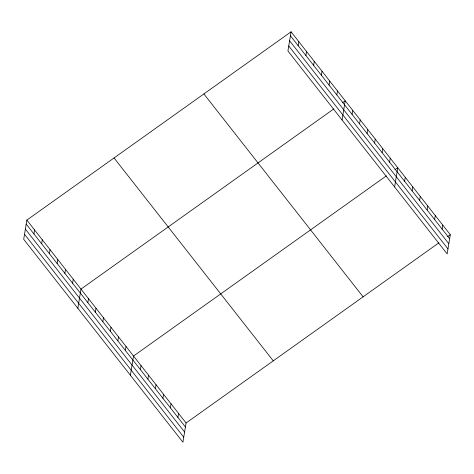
<?xml version="1.0" encoding="UTF-8"?>
<svg xmlns="http://www.w3.org/2000/svg" width="474" height="474" viewBox="0 0 474 474"><rect width="100%" height="100%" fill="white"/><g stroke="black" fill="none" stroke-linecap="round" stroke-linejoin="round"><path stroke-width="0.71" d="M291.072 31.799L287.931 51.008L447.154 253.904L450.3 234.695L291.072 31.799L26.846 220.096L23.7 239.305L182.928 442.201L186.069 422.992L438.9 242.818M33.927 233.937L34.578 229.949M41.659 243.79L42.31 239.803M49.391 253.649L50.048 249.656M57.129 263.503L57.781 259.515M64.861 273.356L65.513 269.368M72.593 283.215L73.251 279.222M77.837 308.29L80.983 289.081L333.815 108.907M87.838 302.631L88.49 298.644M95.339 312.2L95.997 308.207M102.846 321.763L103.504 317.776M110.353 331.326L111.011 327.338M117.86 340.895L118.512 336.901M125.367 350.458L126.019 346.47M130.38 375.242L133.526 356.033L386.357 175.866M140.381 369.59L141.033 365.596M147.888 379.153L148.54 375.165M155.395 388.721L156.047 384.728M162.902 398.284L163.554 394.297M170.403 407.847L171.061 403.86M177.91 417.416L178.568 413.423M298.152 45.646L298.81 41.659M305.89 55.499L306.542 51.512M313.622 65.359L314.274 61.365M321.354 75.212L322.012 71.224M329.092 85.065L329.744 81.078M336.824 94.918L337.476 90.931M342.068 119.993L345.208 100.784L342.364 102.817M352.064 114.341L352.715 110.353M359.57 123.904L360.222 119.916M367.077 133.472L367.729 129.479M374.584 143.035L375.236 139.048M382.091 152.604L382.743 148.611M389.598 162.167L390.25 158.18M394.611 186.952L397.757 167.743L394.907 169.775M404.606 181.299L405.264 177.306M412.113 190.862L412.771 186.874M419.62 200.425L420.272 196.437M427.127 209.994L427.779 206M434.634 219.557L435.286 215.569M442.141 229.12L442.793 225.132M447.45 236.727L450.3 234.695M290.42 35.793L449.648 238.689M289.596 40.811L448.825 243.707M288.749 45.99L447.977 248.886M203.879 93.941L363.102 296.837M114.038 157.955L273.267 360.856M26.846 220.096L186.069 422.992M26.194 224.084L185.417 426.979M25.371 229.108L184.593 432.004M24.524 234.28L183.746 437.176"/></g></svg>
